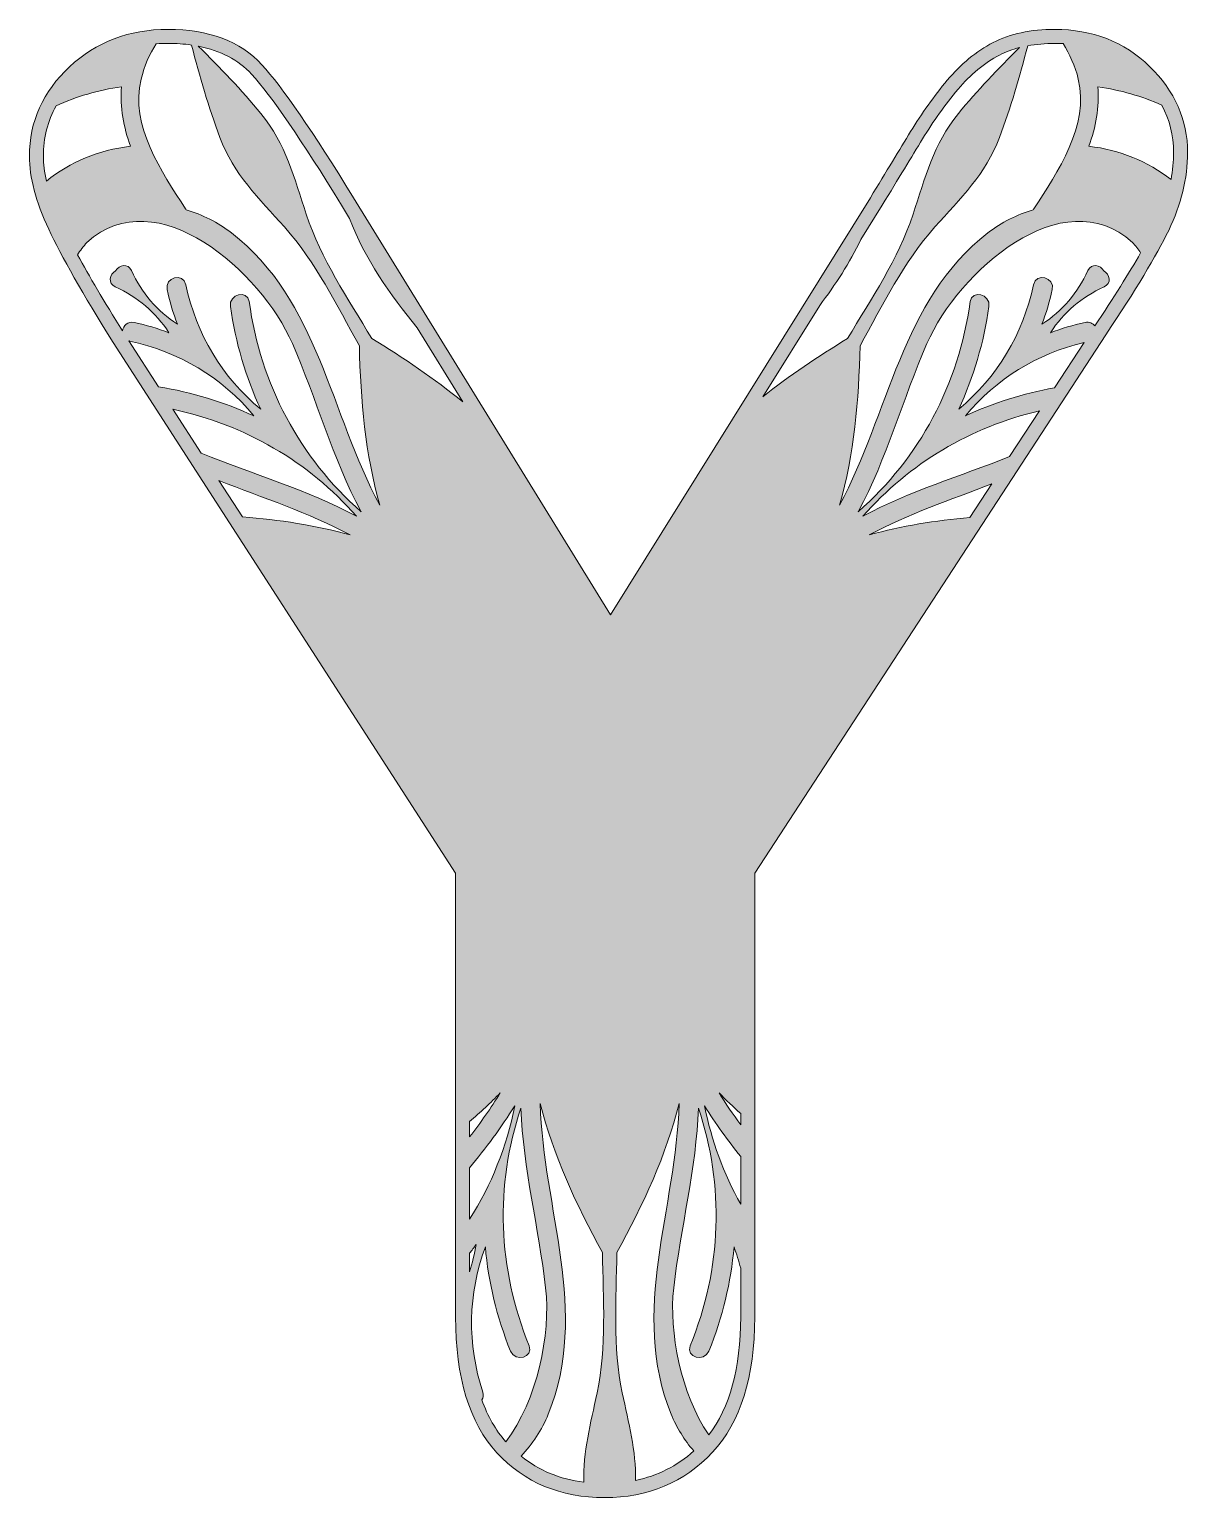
# Model space of a CAD drawing. Extents: x 43 to 2536, y -3058 to -41.
# Drawn here: x 1124.9 to 1455.1, y -2539.4 to -2120.6 of the extents above; entities that cross this region are included whole.
import ezdxf

# ---------------------------------------------------------------- set-up
doc = ezdxf.new("R2010")
doc.units = 0
doc.header["$MEASUREMENT"] = 0
doc.layers.add('Layer 1', color=7, linetype='Continuous', lineweight=0)

msp = doc.modelspace()

# ---------------------------------------------------------------- hatches: boundary and pattern name
at = {"layer": 'Layer 1', "true_color": 0x06b8ba, "transparency": 33554687}
h = msp.add_hatch(color=132, dxfattribs=at)
h.dxf.hatch_style = 2
edge = h.paths.add_edge_path()
edge.add_spline(control_points=[(1428.6, -2205.21), (1428.02, -2204.43), (1427.06, -2203.92), (1425.83, -2204.19), (1422.41, -2204.93), (1419.14, -2205.95), (1415.96, -2207.14), (1419.75, -2201.32), (1424.87, -2196.97), (1431.26, -2194.06), (1433.48, -2193.05), (1432.83, -2190.52), (1431.19, -2189.48), (1430.16, -2187.84), (1427.62, -2187.19), (1426.62, -2189.42), (1423.7, -2195.81), (1419.35, -2200.92), (1413.53, -2204.72), (1414.72, -2201.53), (1415.74, -2198.26), (1416.49, -2194.84), (1417.23, -2191.38), (1411.9, -2189.96), (1411.14, -2193.45), (1408.09, -2207.65), (1400.87, -2219.76), (1389.8, -2228.95), (1394.04, -2219.83), (1396.98, -2210.01), (1398.43, -2199.64), (1398.91, -2196.17), (1393.59, -2194.73), (1393.09, -2198.25), (1389.79, -2221.95), (1378.7, -2242.77), (1361.19, -2258.19), (1369.35, -2242.95), (1373.82, -2226.14), (1380.77, -2210.21), (1389.72, -2189.72), (1419.5, -2163.34), (1439.3, -2181.37), (1440.2, -2182.35), (1440.98, -2183.36), (1441.66, -2184.39), (1438.34, -2190.18), (1433.97, -2197.15), (1428.6, -2205.21)], knot_values=[0, 0, 0, 0, 1, 1, 1, 2, 2, 2, 3, 3, 3, 4, 4, 4, 5, 5, 5, 6, 6, 6, 7, 7, 7, 8, 8, 8, 9, 9, 9, 10, 10, 10, 11, 11, 11, 12, 12, 12, 13, 13, 13, 14, 14, 14, 15, 15, 15, 16, 16, 16, 16], degree=3, periodic=0)
edge = h.paths.add_edge_path()
edge.add_spline(control_points=[(1391.72, -2230.87), (1400.54, -2220.25), (1412.06, -2213.18), (1425.53, -2209.93), (1425.53, -2209.93), (1417.09, -2222.87), (1417.09, -2222.87), (1408.17, -2224.46), (1399.68, -2227.17), (1391.72, -2230.87)], knot_values=[0, 0, 0, 0, 1, 1, 1, 2, 2, 2, 3, 3, 3, 3], degree=3, periodic=0)
edge = h.paths.add_edge_path()
edge.add_spline(control_points=[(1362.49, -2259.49), (1375.79, -2244.38), (1393.11, -2234.07), (1412.83, -2229.4), (1412.83, -2229.4), (1404.32, -2242.46), (1404.32, -2242.46), (1390.26, -2248.05), (1375.77, -2252.36), (1362.49, -2259.49)], knot_values=[0, 0, 0, 0, 1, 1, 1, 2, 2, 2, 3, 3, 3, 3], degree=3, periodic=0)
edge = h.paths.add_edge_path()
edge.add_spline(control_points=[(1364.33, -2264.83), (1375.36, -2258.84), (1387.46, -2254.8), (1399.22, -2250.28), (1399.22, -2250.28), (1392.98, -2259.85), (1392.98, -2259.85), (1383.19, -2260.69), (1373.51, -2262.2), (1364.33, -2264.83)], knot_values=[0, 0, 0, 0, 1, 1, 1, 2, 2, 2, 3, 3, 3, 3], degree=3, periodic=0)
edge = h.paths.add_edge_path()
edge.add_spline(control_points=[(1327.67, -2455.65), (1322.83, -2446.99), (1319.35, -2437.58), (1317.37, -2427.64), (1320.49, -2432.69), (1324, -2437.46), (1327.67, -2442.11), (1327.67, -2442.11), (1327.67, -2455.65), (1327.67, -2455.65)], knot_values=[0, 0, 0, 0, 1, 1, 1, 2, 2, 2, 3, 3, 3, 3], degree=3, periodic=0)
edge = h.paths.add_edge_path()
edge.add_spline(control_points=[(1265.07, -2527.54), (1268.3, -2524.13), (1270.99, -2520.1), (1272.84, -2515.54), (1284.73, -2486.37), (1271.28, -2456.8), (1270.56, -2426.99), (1274.19, -2441.6), (1280.83, -2455.93), (1288.28, -2469.45), (1288.47, -2482.88), (1289.5, -2496.23), (1286.74, -2509.49), (1284.91, -2518.33), (1282.7, -2526.28), (1282.99, -2534.99), (1276.12, -2534.1), (1270.13, -2531.6), (1265.07, -2527.54)], knot_values=[0, 0, 0, 0, 1, 1, 1, 2, 2, 2, 3, 3, 3, 4, 4, 4, 5, 5, 5, 6, 6, 6, 6], degree=3, periodic=0)
edge = h.paths.add_edge_path()
edge.add_spline(control_points=[(1254.16, -2509.29), (1249.7, -2495.47), (1249.9, -2481.36), (1254.9, -2467.88), (1255.77, -2477.89), (1258.15, -2487.87), (1262.07, -2497.57), (1263.4, -2500.82), (1268.73, -2499.4), (1267.39, -2496.1), (1258.4, -2473.92), (1257.59, -2450.36), (1265.05, -2428.25), (1265.6, -2445.52), (1270.14, -2462.32), (1272.08, -2479.58), (1273.57, -2492.84), (1269.68, -2511.64), (1260.74, -2523.42), (1257.87, -2520.18), (1255.58, -2516.19), (1253.9, -2511.47), (1254.29, -2510.91), (1254.44, -2510.17), (1254.16, -2509.29)], knot_values=[0, 0, 0, 0, 1, 1, 1, 2, 2, 2, 3, 3, 3, 4, 4, 4, 5, 5, 5, 6, 6, 6, 7, 7, 7, 8, 8, 8, 8], degree=3, periodic=0)
edge = h.paths.add_edge_path()
edge.add_spline(control_points=[(1216.34, -2264.83), (1206.53, -2262.02), (1196.15, -2260.49), (1185.68, -2259.69), (1185.68, -2259.69), (1178.99, -2249.32), (1178.99, -2249.32), (1191.51, -2254.25), (1204.54, -2258.42), (1216.34, -2264.83)], knot_values=[0, 0, 0, 0, 1, 1, 1, 2, 2, 2, 3, 3, 3, 3], degree=3, periodic=0)
edge = h.paths.add_edge_path()
edge.add_spline(control_points=[(1218.19, -2259.49), (1204.13, -2251.95), (1188.74, -2247.56), (1173.93, -2241.47), (1173.93, -2241.47), (1165.85, -2228.95), (1165.85, -2228.95), (1186.4, -2233.39), (1204.44, -2243.87), (1218.19, -2259.49)], knot_values=[0, 0, 0, 0, 1, 1, 1, 2, 2, 2, 3, 3, 3, 3], degree=3, periodic=0)
edge = h.paths.add_edge_path()
edge.add_spline(control_points=[(1141.37, -2181.37), (1161.18, -2163.34), (1190.95, -2189.72), (1199.9, -2210.21), (1206.85, -2226.14), (1211.32, -2242.95), (1219.49, -2258.19), (1201.97, -2242.77), (1190.89, -2221.95), (1187.59, -2198.25), (1187.1, -2194.73), (1181.77, -2196.17), (1182.24, -2199.64), (1183.69, -2210.01), (1186.63, -2219.83), (1190.87, -2228.95), (1179.8, -2219.76), (1172.58, -2207.65), (1169.53, -2193.45), (1168.77, -2189.96), (1163.44, -2191.38), (1164.19, -2194.84), (1164.93, -2198.26), (1165.95, -2201.53), (1167.14, -2204.72), (1161.32, -2200.92), (1156.97, -2195.81), (1154.06, -2189.42), (1153.05, -2187.19), (1150.52, -2187.84), (1149.48, -2189.48), (1147.84, -2190.52), (1147.19, -2193.05), (1149.42, -2194.06), (1155.81, -2196.97), (1160.92, -2201.32), (1164.72, -2207.14), (1161.53, -2205.95), (1158.26, -2204.93), (1154.84, -2204.19), (1152.97, -2203.78), (1151.7, -2205.16), (1151.48, -2206.63), (1146.25, -2198.26), (1141.97, -2191), (1138.67, -2184.93), (1139.43, -2183.71), (1140.32, -2182.52), (1141.37, -2181.37)], knot_values=[0, 0, 0, 0, 1, 1, 1, 2, 2, 2, 3, 3, 3, 4, 4, 4, 5, 5, 5, 6, 6, 6, 7, 7, 7, 8, 8, 8, 9, 9, 9, 10, 10, 10, 11, 11, 11, 12, 12, 12, 13, 13, 13, 14, 14, 14, 15, 15, 15, 16, 16, 16, 16], degree=3, periodic=0)
edge = h.paths.add_edge_path()
edge.add_spline(control_points=[(1179.22, -2151.43), (1183.17, -2161.99), (1190.33, -2168.79), (1197.64, -2176.98), (1206.67, -2187.08), (1212.43, -2199.16), (1219, -2210.88), (1219.31, -2226.26), (1220.71, -2241.92), (1224.83, -2256.34), (1210.63, -2230.19), (1207.41, -2197.97), (1182.58, -2178.69), (1178.64, -2175.63), (1174.22, -2173.45), (1169.65, -2172.13), (1169.6, -2172.01), (1169.54, -2171.89), (1169.46, -2171.77), (1162.66, -2161.32), (1153.55, -2148.08), (1156.78, -2134.86), (1157.7, -2131.09), (1159.17, -2127.71), (1161.09, -2124.76), (1162.19, -2124.68), (1163.3, -2124.63), (1164.43, -2124.63), (1166.8, -2124.63), (1169.04, -2124.79), (1171.15, -2125.09), (1173.46, -2134.01), (1176, -2142.83), (1179.22, -2151.43)], knot_values=[0, 0, 0, 0, 1, 1, 1, 2, 2, 2, 3, 3, 3, 4, 4, 4, 5, 5, 5, 6, 6, 6, 7, 7, 7, 8, 8, 8, 9, 9, 9, 10, 10, 10, 11, 11, 11, 11], degree=3, periodic=0)
edge = h.paths.add_edge_path()
edge.add_spline(control_points=[(1250.42, -2459.99), (1250.42, -2459.99), (1250.42, -2445.34), (1250.42, -2445.34), (1255.03, -2439.66), (1259.45, -2433.87), (1263.3, -2427.64), (1260.98, -2439.27), (1256.62, -2450.16), (1250.42, -2459.99)], knot_values=[0, 0, 0, 0, 1, 1, 1, 2, 2, 2, 3, 3, 3, 3], degree=3, periodic=0)
edge = h.paths.add_edge_path()
edge.add_spline(control_points=[(1250.42, -2469.69), (1251.04, -2468.86), (1251.66, -2468.02), (1252.26, -2467.17), (1251.8, -2469.85), (1251.19, -2472.45), (1250.42, -2474.99), (1250.42, -2474.99), (1250.42, -2469.69), (1250.42, -2469.69)], knot_values=[0, 0, 0, 0, 1, 1, 1, 2, 2, 2, 3, 3, 3, 3], degree=3, periodic=0)
edge = h.paths.add_edge_path()
edge.add_spline(control_points=[(1259.15, -2423.93), (1256.5, -2428.26), (1253.54, -2432.4), (1250.42, -2436.45), (1250.42, -2436.45), (1250.42, -2432.13), (1250.42, -2432.13), (1253.47, -2429.51), (1256.4, -2426.78), (1259.15, -2423.93)], knot_values=[0, 0, 0, 0, 1, 1, 1, 2, 2, 2, 3, 3, 3, 3], degree=3, periodic=0)
edge = h.paths.add_edge_path()
edge.add_spline(control_points=[(1423.9, -2134.86), (1427.12, -2148.08), (1418.01, -2161.32), (1411.21, -2171.77), (1411.13, -2171.89), (1411.08, -2172.01), (1411.02, -2172.13), (1406.45, -2173.45), (1402.04, -2175.63), (1398.1, -2178.69), (1373.27, -2197.97), (1370.04, -2230.19), (1355.84, -2256.34), (1359.97, -2241.92), (1361.36, -2226.26), (1361.68, -2210.88), (1368.24, -2199.16), (1374.01, -2187.08), (1383.04, -2176.98), (1390.34, -2168.79), (1397.5, -2161.99), (1401.45, -2151.43), (1404.64, -2142.9), (1407.17, -2134.15), (1409.47, -2125.31), (1411.86, -2124.87), (1414.44, -2124.63), (1417.21, -2124.63), (1418, -2124.63), (1418.77, -2124.66), (1419.54, -2124.7), (1421.48, -2127.66), (1422.97, -2131.06), (1423.9, -2134.86)], knot_values=[0, 0, 0, 0, 1, 1, 1, 2, 2, 2, 3, 3, 3, 4, 4, 4, 5, 5, 5, 6, 6, 6, 7, 7, 7, 8, 8, 8, 9, 9, 9, 10, 10, 10, 11, 11, 11, 11], degree=3, periodic=0)
edge = h.paths.add_edge_path()
edge.add_spline(control_points=[(1361.93, -2180.54), (1361.93, -2180.54), (1368.04, -2170.72), (1368.04, -2170.72), (1372.59, -2163.25), (1376.43, -2156.95), (1379.53, -2151.84), (1382.56, -2146.85), (1385.96, -2142.1), (1389.61, -2137.73), (1393.16, -2133.49), (1397.14, -2130.2), (1401.45, -2127.96), (1403.18, -2127.06), (1405.1, -2126.35), (1407.17, -2125.81), (1401.06, -2131.85), (1395.16, -2138.05), (1389.72, -2144.66), (1382.56, -2153.35), (1380.24, -2162.94), (1376.81, -2173.37), (1372.55, -2186.25), (1364.99, -2197.28), (1358.11, -2208.83), (1349.76, -2213.88), (1341.54, -2219.36), (1333.97, -2225.45), (1333.97, -2225.45), (1350.19, -2199.39), (1350.19, -2199.39), (1354.68, -2193.42), (1358.77, -2187.24), (1361.93, -2180.54)], knot_values=[0, 0, 0, 0, 1, 1, 1, 2, 2, 2, 3, 3, 3, 4, 4, 4, 5, 5, 5, 6, 6, 6, 7, 7, 7, 8, 8, 8, 9, 9, 9, 10, 10, 10, 11, 11, 11, 11], degree=3, periodic=0)
edge = h.paths.add_edge_path()
edge.add_spline(control_points=[(1188.26, -2133.42), (1193.89, -2139.58), (1202.51, -2152.14), (1213.89, -2170.73), (1213.89, -2170.73), (1216.23, -2174.53), (1216.23, -2174.53), (1220.48, -2186.13), (1227.68, -2196.1), (1235.48, -2205.79), (1235.48, -2205.79), (1248.47, -2226.9), (1248.47, -2226.9), (1240.43, -2220.23), (1231.57, -2214.27), (1222.56, -2208.83), (1215.68, -2197.28), (1208.12, -2186.25), (1203.87, -2173.37), (1200.43, -2162.94), (1198.11, -2153.35), (1190.95, -2144.66), (1185.4, -2137.91), (1179.35, -2131.58), (1173.1, -2125.42), (1179.44, -2126.65), (1184.52, -2129.32), (1188.26, -2133.42)], knot_values=[0, 0, 0, 0, 1, 1, 1, 2, 2, 2, 3, 3, 3, 4, 4, 4, 5, 5, 5, 6, 6, 6, 7, 7, 7, 8, 8, 8, 9, 9, 9, 9], degree=3, periodic=0)
edge = h.paths.add_edge_path()
edge.add_spline(control_points=[(1128.95, -2156.83), (1128.95, -2151.55), (1130.15, -2146.78), (1132.58, -2142.43), (1138.36, -2139.79), (1144.59, -2137.95), (1151.19, -2136.99), (1150.74, -2142.88), (1151.8, -2148.52), (1153.75, -2153.96), (1144.74, -2155.01), (1136.55, -2158.44), (1129.82, -2163.88), (1129.25, -2161.35), (1128.95, -2159), (1128.95, -2156.83)], knot_values=[0, 0, 0, 0, 1, 1, 1, 2, 2, 2, 3, 3, 3, 4, 4, 4, 5, 5, 5, 5], degree=3, periodic=0)
edge = h.paths.add_edge_path()
edge.add_spline(control_points=[(1153.29, -2209.48), (1153.35, -2209.49), (1153.39, -2209.52), (1153.45, -2209.53), (1167.65, -2212.58), (1179.76, -2219.8), (1188.95, -2230.87), (1180.45, -2226.92), (1171.33, -2224.11), (1161.74, -2222.58), (1161.74, -2222.58), (1153.29, -2209.48), (1153.29, -2209.48)], knot_values=[0, 0, 0, 0, 1, 1, 1, 2, 2, 2, 3, 3, 3, 4, 4, 4, 4], degree=3, periodic=0)
edge = h.paths.add_edge_path()
edge.add_spline(control_points=[(1297.7, -2534.48), (1297.89, -2525.96), (1295.73, -2518.15), (1293.93, -2509.49), (1291.17, -2496.23), (1292.21, -2482.88), (1292.39, -2469.45), (1299.84, -2455.93), (1306.48, -2441.6), (1310.12, -2426.99), (1309.39, -2456.8), (1295.94, -2486.37), (1307.84, -2515.54), (1309.43, -2519.47), (1311.64, -2522.99), (1314.29, -2526.07), (1309.54, -2530.34), (1303.99, -2533.15), (1297.7, -2534.48)], knot_values=[0, 0, 0, 0, 1, 1, 1, 2, 2, 2, 3, 3, 3, 4, 4, 4, 5, 5, 5, 6, 6, 6, 6], degree=3, periodic=0)
edge = h.paths.add_edge_path()
edge.add_spline(control_points=[(1327.67, -2487.85), (1327.67, -2502.43), (1324.6, -2513.72), (1318.56, -2521.5), (1310.6, -2509.68), (1307.18, -2492.15), (1308.59, -2479.58), (1310.53, -2462.32), (1315.08, -2445.52), (1315.62, -2428.25), (1323.08, -2450.36), (1322.28, -2473.92), (1313.29, -2496.1), (1311.95, -2499.4), (1317.28, -2500.82), (1318.6, -2497.57), (1322.53, -2487.87), (1324.9, -2477.89), (1325.78, -2467.88), (1326.52, -2469.88), (1327.14, -2471.89), (1327.67, -2473.91), (1327.67, -2473.91), (1327.67, -2487.85), (1327.67, -2487.85)], knot_values=[0, 0, 0, 0, 1, 1, 1, 2, 2, 2, 3, 3, 3, 4, 4, 4, 5, 5, 5, 6, 6, 6, 7, 7, 7, 8, 8, 8, 8], degree=3, periodic=0)
edge = h.paths.add_edge_path()
edge.add_spline(control_points=[(1327.67, -2433.02), (1325.5, -2430.07), (1323.43, -2427.05), (1321.52, -2423.93), (1323.49, -2425.97), (1325.54, -2427.94), (1327.67, -2429.86), (1327.67, -2429.86), (1327.67, -2433.02), (1327.67, -2433.02)], knot_values=[0, 0, 0, 0, 1, 1, 1, 2, 2, 2, 3, 3, 3, 3], degree=3, periodic=0)
edge = h.paths.add_edge_path()
edge.add_spline(control_points=[(1450.33, -2163.46), (1443.7, -2158.26), (1435.7, -2154.99), (1426.92, -2153.96), (1428.87, -2148.52), (1429.93, -2142.88), (1429.48, -2136.99), (1435.94, -2137.93), (1442.04, -2139.7), (1447.71, -2142.25), (1449.94, -2146.4), (1451.05, -2150.86), (1451.05, -2155.73), (1451.05, -2158.29), (1450.81, -2160.87), (1450.33, -2163.46)], knot_values=[0, 0, 0, 0, 1, 1, 1, 2, 2, 2, 3, 3, 3, 4, 4, 4, 5, 5, 5, 5], degree=3, periodic=0)
edge = h.paths.add_edge_path()
edge.add_spline(control_points=[(1444.19, -2131.18), (1436.99, -2124.18), (1427.92, -2120.63), (1417.21, -2120.63), (1410.36, -2120.63), (1404.43, -2121.9), (1399.6, -2124.41), (1394.83, -2126.9), (1390.43, -2130.51), (1386.54, -2135.16), (1382.76, -2139.69), (1379.25, -2144.6), (1376.11, -2149.77), (1373.01, -2154.88), (1369.18, -2161.17), (1364.63, -2168.63), (1364.63, -2168.63), (1290.56, -2287.63), (1290.56, -2287.63), (1290.56, -2287.63), (1217.3, -2168.64), (1217.3, -2168.64), (1205.79, -2149.83), (1197.01, -2137.07), (1191.21, -2130.72), (1185.1, -2124.02), (1176.09, -2120.63), (1164.43, -2120.63), (1153.38, -2120.63), (1143.95, -2124.22), (1136.39, -2131.29), (1128.8, -2138.4), (1124.95, -2146.99), (1124.95, -2156.83), (1124.95, -2162.75), (1126.81, -2169.75), (1130.47, -2177.64), (1134.05, -2185.35), (1140.21, -2196.2), (1148.8, -2209.89), (1148.8, -2209.89), (1246.42, -2361.23), (1246.42, -2361.23), (1246.42, -2361.23), (1246.42, -2487.85), (1246.42, -2487.85), (1246.42, -2505.08), (1250.37, -2518.1), (1258.16, -2526.55), (1266, -2535.06), (1276.35, -2539.37), (1288.91, -2539.37), (1301.28, -2539.37), (1311.62, -2535.01), (1319.64, -2526.42), (1327.62, -2517.87), (1331.67, -2504.89), (1331.67, -2487.85), (1331.67, -2487.85), (1331.67, -2361.23), (1331.67, -2361.23), (1331.67, -2361.23), (1431.74, -2207.73), (1431.74, -2207.73), (1440.14, -2195.12), (1446.17, -2185.1), (1449.65, -2177.95), (1453.24, -2170.59), (1455.05, -2163.11), (1455.05, -2155.73), (1455.05, -2146.46), (1451.4, -2138.2), (1444.19, -2131.18)], knot_values=[0, 0, 0, 0, 1, 1, 1, 2, 2, 2, 3, 3, 3, 4, 4, 4, 5, 5, 5, 6, 6, 6, 7, 7, 7, 8, 8, 8, 9, 9, 9, 10, 10, 10, 11, 11, 11, 12, 12, 12, 13, 13, 13, 14, 14, 14, 15, 15, 15, 16, 16, 16, 17, 17, 17, 18, 18, 18, 19, 19, 19, 20, 20, 20, 21, 21, 21, 22, 22, 22, 23, 23, 23, 24, 24, 24, 24], degree=3, periodic=0)

# ---------------------------------------------------------------- linework, layer by layer
at = {"layer": 'Layer 1'}
for points, knots in [([(1444.19, -2131.18), (1436.99, -2124.18), (1427.92, -2120.63), (1417.21, -2120.63), (1410.36, -2120.63), (1404.43, -2121.9), (1399.6, -2124.41), (1394.83, -2126.9), (1390.43, -2130.51), (1386.54, -2135.16), (1382.76, -2139.69), (1379.25, -2144.6), (1376.11, -2149.77), (1373.01, -2154.88), (1369.18, -2161.17), (1364.63, -2168.63), (1364.63, -2168.63), (1290.56, -2287.63), (1290.56, -2287.63), (1290.56, -2287.63), (1217.3, -2168.64), (1217.3, -2168.64), (1205.79, -2149.83), (1197.01, -2137.07), (1191.21, -2130.72), (1185.1, -2124.02), (1176.09, -2120.63), (1164.43, -2120.63), (1153.38, -2120.63), (1143.95, -2124.22), (1136.39, -2131.29), (1128.8, -2138.4), (1124.95, -2146.99), (1124.95, -2156.83), (1124.95, -2162.75), (1126.81, -2169.75), (1130.47, -2177.64), (1134.05, -2185.35), (1140.21, -2196.2), (1148.8, -2209.89), (1148.8, -2209.89), (1246.42, -2361.23), (1246.42, -2361.23), (1246.42, -2361.23), (1246.42, -2487.85), (1246.42, -2487.85), (1246.42, -2505.08), (1250.37, -2518.1), (1258.16, -2526.55), (1266, -2535.06), (1276.35, -2539.37), (1288.91, -2539.37), (1301.28, -2539.37), (1311.62, -2535.01), (1319.64, -2526.42), (1327.62, -2517.87), (1331.67, -2504.89), (1331.67, -2487.85), (1331.67, -2487.85), (1331.67, -2361.23), (1331.67, -2361.23), (1331.67, -2361.23), (1431.74, -2207.73), (1431.74, -2207.73), (1440.14, -2195.12), (1446.17, -2185.1), (1449.65, -2177.95), (1453.24, -2170.59), (1455.05, -2163.11), (1455.05, -2155.73), (1455.05, -2146.46), (1451.4, -2138.2), (1444.19, -2131.18)], [0, 0, 0, 0, 1, 1, 1, 2, 2, 2, 3, 3, 3, 4, 4, 4, 5, 5, 5, 6, 6, 6, 7, 7, 7, 8, 8, 8, 9, 9, 9, 10, 10, 10, 11, 11, 11, 12, 12, 12, 13, 13, 13, 14, 14, 14, 15, 15, 15, 16, 16, 16, 17, 17, 17, 18, 18, 18, 19, 19, 19, 20, 20, 20, 21, 21, 21, 22, 22, 22, 23, 23, 23, 24, 24, 24, 24]), ([(1179.22, -2151.43), (1183.17, -2161.99), (1190.33, -2168.79), (1197.64, -2176.98), (1206.67, -2187.08), (1212.43, -2199.16), (1219, -2210.88), (1219.31, -2226.26), (1220.71, -2241.92), (1224.83, -2256.34), (1210.63, -2230.19), (1207.41, -2197.97), (1182.58, -2178.69), (1178.64, -2175.63), (1174.22, -2173.45), (1169.65, -2172.13), (1169.6, -2172.01), (1169.54, -2171.89), (1169.46, -2171.77), (1162.66, -2161.32), (1153.55, -2148.08), (1156.78, -2134.86), (1157.7, -2131.09), (1159.17, -2127.71), (1161.09, -2124.76), (1162.19, -2124.68), (1163.3, -2124.63), (1164.43, -2124.63), (1166.8, -2124.63), (1169.04, -2124.79), (1171.15, -2125.09), (1173.46, -2134.01), (1176, -2142.83), (1179.22, -2151.43)], [0, 0, 0, 0, 1, 1, 1, 2, 2, 2, 3, 3, 3, 4, 4, 4, 5, 5, 5, 6, 6, 6, 7, 7, 7, 8, 8, 8, 9, 9, 9, 10, 10, 10, 11, 11, 11, 11]), ([(1188.26, -2133.42), (1193.89, -2139.58), (1202.51, -2152.14), (1213.89, -2170.73), (1213.89, -2170.73), (1216.23, -2174.53), (1216.23, -2174.53), (1220.48, -2186.13), (1227.68, -2196.1), (1235.48, -2205.79), (1235.48, -2205.79), (1248.47, -2226.9), (1248.47, -2226.9), (1240.43, -2220.23), (1231.57, -2214.27), (1222.56, -2208.83), (1215.68, -2197.28), (1208.12, -2186.25), (1203.87, -2173.37), (1200.43, -2162.94), (1198.11, -2153.35), (1190.95, -2144.66), (1185.4, -2137.91), (1179.35, -2131.58), (1173.1, -2125.42), (1179.44, -2126.65), (1184.52, -2129.32), (1188.26, -2133.42)], [0, 0, 0, 0, 1, 1, 1, 2, 2, 2, 3, 3, 3, 4, 4, 4, 5, 5, 5, 6, 6, 6, 7, 7, 7, 8, 8, 8, 9, 9, 9, 9]), ([(1361.93, -2180.54), (1361.93, -2180.54), (1368.04, -2170.72), (1368.04, -2170.72), (1372.59, -2163.25), (1376.43, -2156.95), (1379.53, -2151.84), (1382.56, -2146.85), (1385.96, -2142.1), (1389.61, -2137.73), (1393.16, -2133.49), (1397.14, -2130.2), (1401.45, -2127.96), (1403.18, -2127.06), (1405.1, -2126.35), (1407.17, -2125.81), (1401.06, -2131.85), (1395.16, -2138.05), (1389.72, -2144.66), (1382.56, -2153.35), (1380.24, -2162.94), (1376.81, -2173.37), (1372.55, -2186.25), (1364.99, -2197.28), (1358.11, -2208.83), (1349.76, -2213.88), (1341.54, -2219.36), (1333.97, -2225.45), (1333.97, -2225.45), (1350.19, -2199.39), (1350.19, -2199.39), (1354.68, -2193.42), (1358.77, -2187.24), (1361.93, -2180.54)], [0, 0, 0, 0, 1, 1, 1, 2, 2, 2, 3, 3, 3, 4, 4, 4, 5, 5, 5, 6, 6, 6, 7, 7, 7, 8, 8, 8, 9, 9, 9, 10, 10, 10, 11, 11, 11, 11]), ([(1423.9, -2134.86), (1427.12, -2148.08), (1418.01, -2161.32), (1411.21, -2171.77), (1411.13, -2171.89), (1411.08, -2172.01), (1411.02, -2172.13), (1406.45, -2173.45), (1402.04, -2175.63), (1398.1, -2178.69), (1373.27, -2197.97), (1370.04, -2230.19), (1355.84, -2256.34), (1359.97, -2241.92), (1361.36, -2226.26), (1361.68, -2210.88), (1368.24, -2199.16), (1374.01, -2187.08), (1383.04, -2176.98), (1390.34, -2168.79), (1397.5, -2161.99), (1401.45, -2151.43), (1404.64, -2142.9), (1407.17, -2134.15), (1409.47, -2125.31), (1411.86, -2124.87), (1414.44, -2124.63), (1417.21, -2124.63), (1418, -2124.63), (1418.77, -2124.66), (1419.54, -2124.7), (1421.48, -2127.66), (1422.97, -2131.06), (1423.9, -2134.86)], [0, 0, 0, 0, 1, 1, 1, 2, 2, 2, 3, 3, 3, 4, 4, 4, 5, 5, 5, 6, 6, 6, 7, 7, 7, 8, 8, 8, 9, 9, 9, 10, 10, 10, 11, 11, 11, 11]), ([(1128.95, -2156.83), (1128.95, -2151.55), (1130.15, -2146.78), (1132.58, -2142.43), (1138.36, -2139.79), (1144.59, -2137.95), (1151.19, -2136.99), (1150.74, -2142.88), (1151.8, -2148.52), (1153.75, -2153.96), (1144.74, -2155.01), (1136.55, -2158.44), (1129.82, -2163.88), (1129.25, -2161.35), (1128.95, -2159), (1128.95, -2156.83)], [0, 0, 0, 0, 1, 1, 1, 2, 2, 2, 3, 3, 3, 4, 4, 4, 5, 5, 5, 5]), ([(1450.33, -2163.46), (1443.7, -2158.26), (1435.7, -2154.99), (1426.92, -2153.96), (1428.87, -2148.52), (1429.93, -2142.88), (1429.48, -2136.99), (1435.94, -2137.93), (1442.04, -2139.7), (1447.71, -2142.25), (1449.94, -2146.4), (1451.05, -2150.86), (1451.05, -2155.73), (1451.05, -2158.29), (1450.81, -2160.87), (1450.33, -2163.46)], [0, 0, 0, 0, 1, 1, 1, 2, 2, 2, 3, 3, 3, 4, 4, 4, 5, 5, 5, 5]), ([(1141.37, -2181.37), (1161.18, -2163.34), (1190.95, -2189.72), (1199.9, -2210.21), (1206.85, -2226.14), (1211.32, -2242.95), (1219.49, -2258.19), (1201.97, -2242.77), (1190.89, -2221.95), (1187.59, -2198.25), (1187.1, -2194.73), (1181.77, -2196.17), (1182.24, -2199.64), (1183.69, -2210.01), (1186.63, -2219.83), (1190.87, -2228.95), (1179.8, -2219.76), (1172.58, -2207.65), (1169.53, -2193.45), (1168.77, -2189.96), (1163.44, -2191.38), (1164.19, -2194.84), (1164.93, -2198.26), (1165.95, -2201.53), (1167.14, -2204.72), (1161.32, -2200.92), (1156.97, -2195.81), (1154.06, -2189.42), (1153.05, -2187.19), (1150.52, -2187.84), (1149.48, -2189.48), (1147.84, -2190.52), (1147.19, -2193.05), (1149.42, -2194.06), (1155.81, -2196.97), (1160.92, -2201.32), (1164.72, -2207.14), (1161.53, -2205.95), (1158.26, -2204.93), (1154.84, -2204.19), (1152.97, -2203.78), (1151.7, -2205.16), (1151.48, -2206.63), (1146.25, -2198.26), (1141.97, -2191), (1138.67, -2184.93), (1139.43, -2183.71), (1140.32, -2182.52), (1141.37, -2181.37)], [0, 0, 0, 0, 1, 1, 1, 2, 2, 2, 3, 3, 3, 4, 4, 4, 5, 5, 5, 6, 6, 6, 7, 7, 7, 8, 8, 8, 9, 9, 9, 10, 10, 10, 11, 11, 11, 12, 12, 12, 13, 13, 13, 14, 14, 14, 15, 15, 15, 16, 16, 16, 16]), ([(1428.6, -2205.21), (1428.02, -2204.43), (1427.06, -2203.92), (1425.83, -2204.19), (1422.41, -2204.93), (1419.14, -2205.95), (1415.96, -2207.14), (1419.75, -2201.32), (1424.87, -2196.97), (1431.26, -2194.06), (1433.48, -2193.05), (1432.83, -2190.52), (1431.19, -2189.48), (1430.16, -2187.84), (1427.62, -2187.19), (1426.62, -2189.42), (1423.7, -2195.81), (1419.35, -2200.92), (1413.53, -2204.72), (1414.72, -2201.53), (1415.74, -2198.26), (1416.49, -2194.84), (1417.23, -2191.38), (1411.9, -2189.96), (1411.14, -2193.45), (1408.09, -2207.65), (1400.87, -2219.76), (1389.8, -2228.95), (1394.04, -2219.83), (1396.98, -2210.01), (1398.43, -2199.64), (1398.91, -2196.17), (1393.59, -2194.73), (1393.09, -2198.25), (1389.79, -2221.95), (1378.7, -2242.77), (1361.19, -2258.19), (1369.35, -2242.95), (1373.82, -2226.14), (1380.77, -2210.21), (1389.72, -2189.72), (1419.5, -2163.34), (1439.3, -2181.37), (1440.2, -2182.35), (1440.98, -2183.36), (1441.66, -2184.39), (1438.34, -2190.18), (1433.97, -2197.15), (1428.6, -2205.21)], [0, 0, 0, 0, 1, 1, 1, 2, 2, 2, 3, 3, 3, 4, 4, 4, 5, 5, 5, 6, 6, 6, 7, 7, 7, 8, 8, 8, 9, 9, 9, 10, 10, 10, 11, 11, 11, 12, 12, 12, 13, 13, 13, 14, 14, 14, 15, 15, 15, 16, 16, 16, 16]), ([(1153.29, -2209.48), (1153.35, -2209.49), (1153.39, -2209.52), (1153.45, -2209.53), (1167.65, -2212.58), (1179.76, -2219.8), (1188.95, -2230.87), (1180.45, -2226.92), (1171.33, -2224.11), (1161.74, -2222.58), (1161.74, -2222.58), (1153.29, -2209.48), (1153.29, -2209.48)], [0, 0, 0, 0, 1, 1, 1, 2, 2, 2, 3, 3, 3, 4, 4, 4, 4]), ([(1391.72, -2230.87), (1400.54, -2220.25), (1412.06, -2213.18), (1425.53, -2209.93), (1425.53, -2209.93), (1417.09, -2222.87), (1417.09, -2222.87), (1408.17, -2224.46), (1399.68, -2227.17), (1391.72, -2230.87)], [0, 0, 0, 0, 1, 1, 1, 2, 2, 2, 3, 3, 3, 3]), ([(1218.19, -2259.49), (1204.13, -2251.95), (1188.74, -2247.56), (1173.93, -2241.47), (1173.93, -2241.47), (1165.85, -2228.95), (1165.85, -2228.95), (1186.4, -2233.39), (1204.44, -2243.87), (1218.19, -2259.49)], [0, 0, 0, 0, 1, 1, 1, 2, 2, 2, 3, 3, 3, 3]), ([(1362.49, -2259.49), (1375.79, -2244.38), (1393.11, -2234.07), (1412.83, -2229.4), (1412.83, -2229.4), (1404.32, -2242.46), (1404.32, -2242.46), (1390.26, -2248.05), (1375.77, -2252.36), (1362.49, -2259.49)], [0, 0, 0, 0, 1, 1, 1, 2, 2, 2, 3, 3, 3, 3]), ([(1216.34, -2264.83), (1206.53, -2262.02), (1196.15, -2260.49), (1185.68, -2259.69), (1185.68, -2259.69), (1178.99, -2249.32), (1178.99, -2249.32), (1191.51, -2254.25), (1204.54, -2258.42), (1216.34, -2264.83)], [0, 0, 0, 0, 1, 1, 1, 2, 2, 2, 3, 3, 3, 3]), ([(1364.33, -2264.83), (1375.36, -2258.84), (1387.46, -2254.8), (1399.22, -2250.28), (1399.22, -2250.28), (1392.98, -2259.85), (1392.98, -2259.85), (1383.19, -2260.69), (1373.51, -2262.2), (1364.33, -2264.83)], [0, 0, 0, 0, 1, 1, 1, 2, 2, 2, 3, 3, 3, 3]), ([(1259.15, -2423.93), (1256.5, -2428.26), (1253.54, -2432.4), (1250.42, -2436.45), (1250.42, -2436.45), (1250.42, -2432.13), (1250.42, -2432.13), (1253.47, -2429.51), (1256.4, -2426.78), (1259.15, -2423.93)], [0, 0, 0, 0, 1, 1, 1, 2, 2, 2, 3, 3, 3, 3]), ([(1327.67, -2433.02), (1325.5, -2430.07), (1323.43, -2427.05), (1321.52, -2423.93), (1323.49, -2425.97), (1325.54, -2427.94), (1327.67, -2429.86), (1327.67, -2429.86), (1327.67, -2433.02), (1327.67, -2433.02)], [0, 0, 0, 0, 1, 1, 1, 2, 2, 2, 3, 3, 3, 3]), ([(1254.16, -2509.29), (1249.7, -2495.47), (1249.9, -2481.36), (1254.9, -2467.88), (1255.77, -2477.89), (1258.15, -2487.87), (1262.07, -2497.57), (1263.4, -2500.82), (1268.73, -2499.4), (1267.39, -2496.1), (1258.4, -2473.92), (1257.59, -2450.36), (1265.05, -2428.25), (1265.6, -2445.52), (1270.14, -2462.32), (1272.08, -2479.58), (1273.57, -2492.84), (1269.68, -2511.64), (1260.74, -2523.42), (1257.87, -2520.18), (1255.58, -2516.19), (1253.9, -2511.47), (1254.29, -2510.91), (1254.44, -2510.17), (1254.16, -2509.29)], [0, 0, 0, 0, 1, 1, 1, 2, 2, 2, 3, 3, 3, 4, 4, 4, 5, 5, 5, 6, 6, 6, 7, 7, 7, 8, 8, 8, 8]), ([(1250.42, -2459.99), (1250.42, -2459.99), (1250.42, -2445.34), (1250.42, -2445.34), (1255.03, -2439.66), (1259.45, -2433.87), (1263.3, -2427.64), (1260.98, -2439.27), (1256.62, -2450.16), (1250.42, -2459.99)], [0, 0, 0, 0, 1, 1, 1, 2, 2, 2, 3, 3, 3, 3]), ([(1265.07, -2527.54), (1268.3, -2524.13), (1270.99, -2520.1), (1272.84, -2515.54), (1284.73, -2486.37), (1271.28, -2456.8), (1270.56, -2426.99), (1274.19, -2441.6), (1280.83, -2455.93), (1288.28, -2469.45), (1288.47, -2482.88), (1289.5, -2496.23), (1286.74, -2509.49), (1284.91, -2518.33), (1282.7, -2526.28), (1282.99, -2534.99), (1276.12, -2534.1), (1270.13, -2531.6), (1265.07, -2527.54)], [0, 0, 0, 0, 1, 1, 1, 2, 2, 2, 3, 3, 3, 4, 4, 4, 5, 5, 5, 6, 6, 6, 6]), ([(1297.7, -2534.48), (1297.89, -2525.96), (1295.73, -2518.15), (1293.93, -2509.49), (1291.17, -2496.23), (1292.21, -2482.88), (1292.39, -2469.45), (1299.84, -2455.93), (1306.48, -2441.6), (1310.12, -2426.99), (1309.39, -2456.8), (1295.94, -2486.37), (1307.84, -2515.54), (1309.43, -2519.47), (1311.64, -2522.99), (1314.29, -2526.07), (1309.54, -2530.34), (1303.99, -2533.15), (1297.7, -2534.48)], [0, 0, 0, 0, 1, 1, 1, 2, 2, 2, 3, 3, 3, 4, 4, 4, 5, 5, 5, 6, 6, 6, 6]), ([(1327.67, -2487.85), (1327.67, -2502.43), (1324.6, -2513.72), (1318.56, -2521.5), (1310.6, -2509.68), (1307.18, -2492.15), (1308.59, -2479.58), (1310.53, -2462.32), (1315.08, -2445.52), (1315.62, -2428.25), (1323.08, -2450.36), (1322.28, -2473.92), (1313.29, -2496.1), (1311.95, -2499.4), (1317.28, -2500.82), (1318.6, -2497.57), (1322.53, -2487.87), (1324.9, -2477.89), (1325.78, -2467.88), (1326.52, -2469.88), (1327.14, -2471.89), (1327.67, -2473.91), (1327.67, -2473.91), (1327.67, -2487.85), (1327.67, -2487.85)], [0, 0, 0, 0, 1, 1, 1, 2, 2, 2, 3, 3, 3, 4, 4, 4, 5, 5, 5, 6, 6, 6, 7, 7, 7, 8, 8, 8, 8]), ([(1327.67, -2455.65), (1322.83, -2446.99), (1319.35, -2437.58), (1317.37, -2427.64), (1320.49, -2432.69), (1324, -2437.46), (1327.67, -2442.11), (1327.67, -2442.11), (1327.67, -2455.65), (1327.67, -2455.65)], [0, 0, 0, 0, 1, 1, 1, 2, 2, 2, 3, 3, 3, 3]), ([(1250.42, -2469.69), (1251.04, -2468.86), (1251.66, -2468.02), (1252.26, -2467.17), (1251.8, -2469.85), (1251.19, -2472.45), (1250.42, -2474.99), (1250.42, -2474.99), (1250.42, -2469.69), (1250.42, -2469.69)], [0, 0, 0, 0, 1, 1, 1, 2, 2, 2, 3, 3, 3, 3])]:
    msp.add_open_spline(points, degree=3, knots=knots, dxfattribs=at)

doc.saveas('drawing.dxf')
